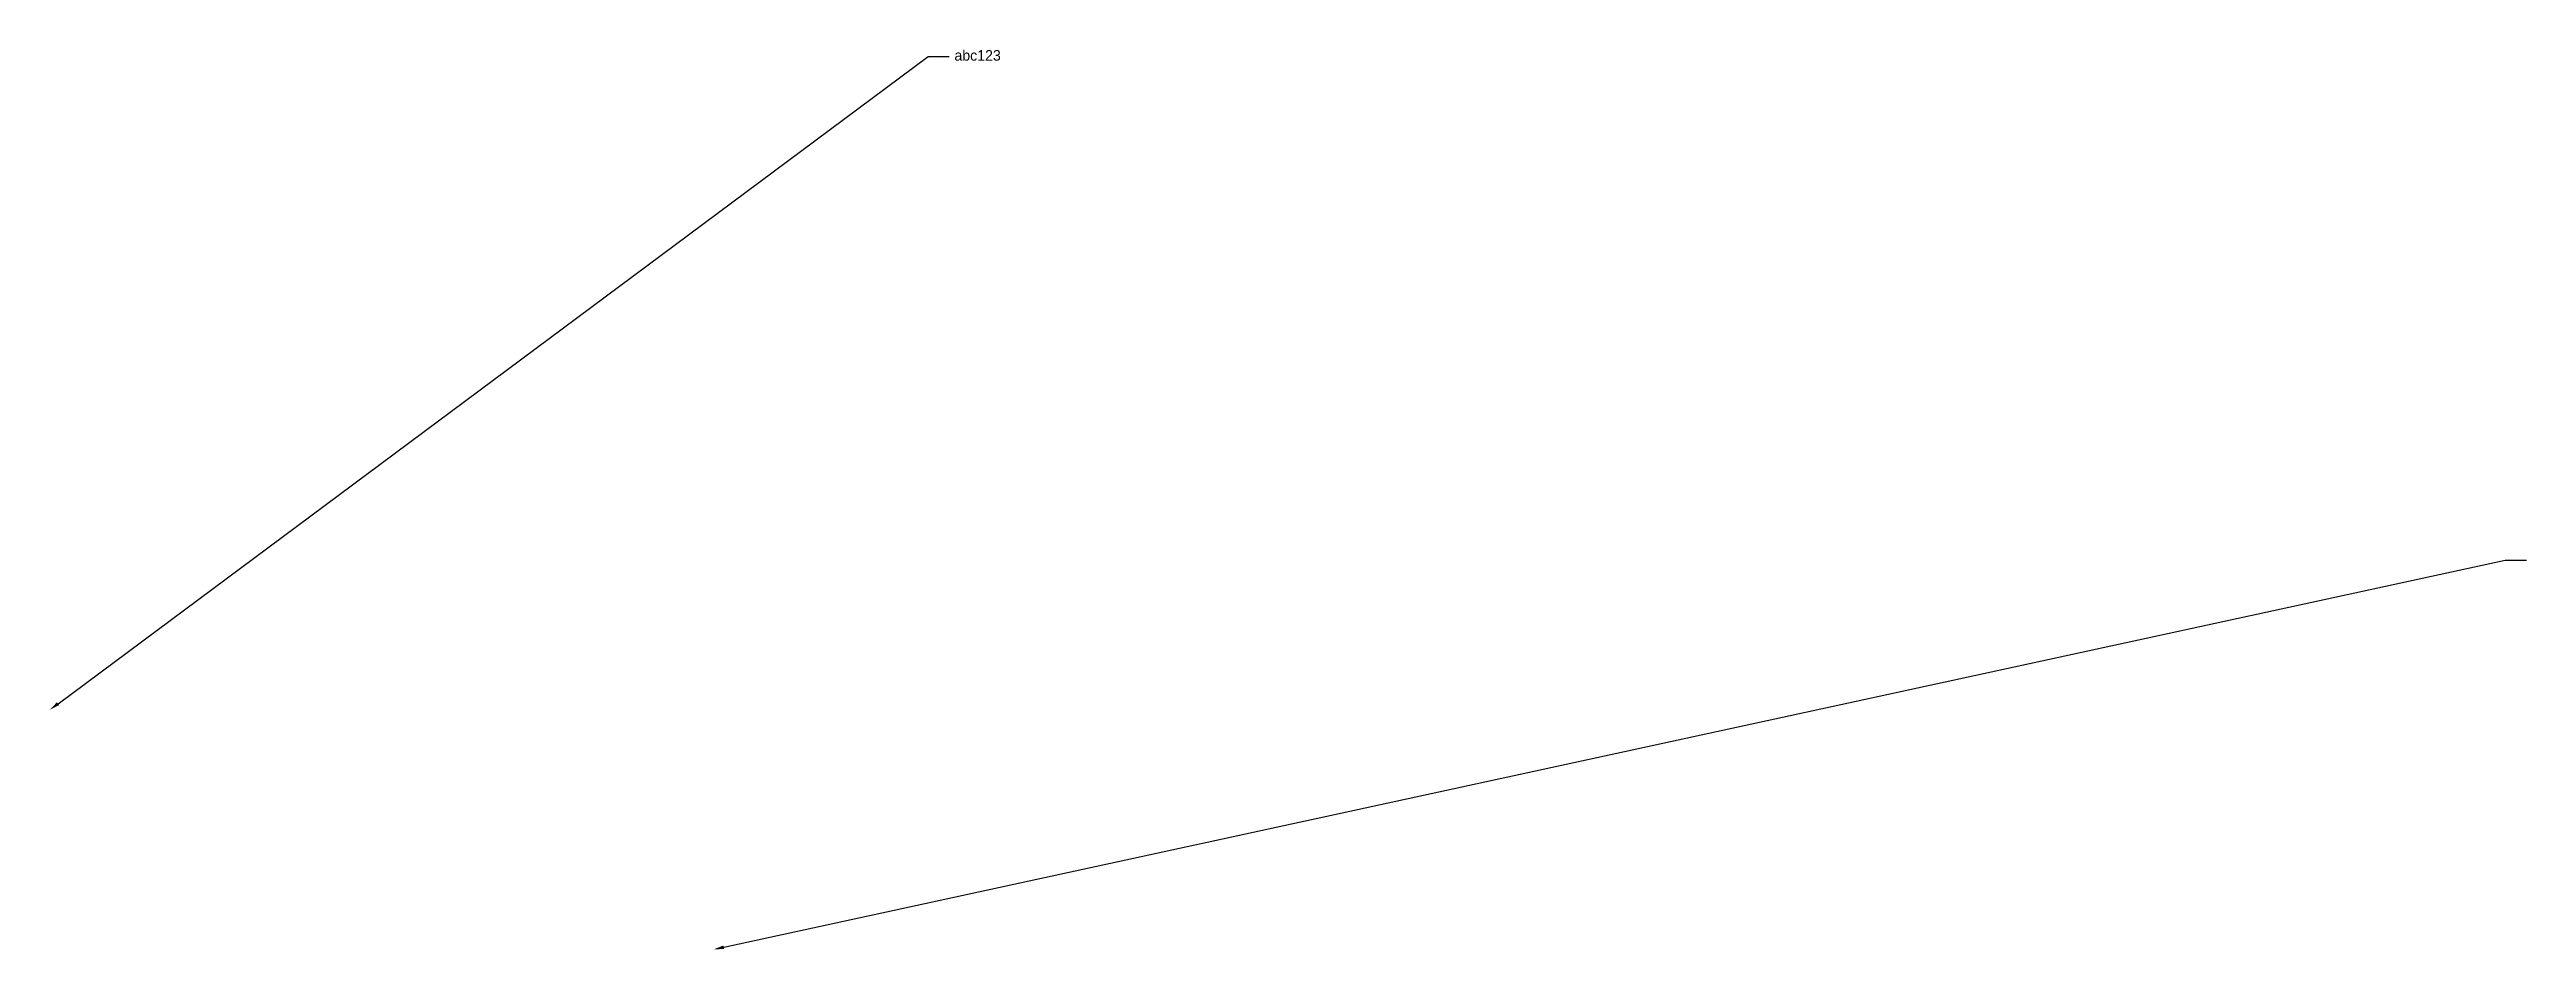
# Model space of a CAD drawing. Header units: millimetres. Extents: x 1207 to 2145, y 1255 to 1596.
import ezdxf
from ezdxf import colors
from ezdxf.entities.mleader import LeaderData, LeaderLine
from ezdxf.math import Vec2, Vec3

# ---------------------------------------------------------------- set-up
doc = ezdxf.new("R2010")
doc.units = ezdxf.units.MM

msp = doc.modelspace()

# ---------------------------------------------------------------- leaders
ml = msp.add_multileader_mtext('Standard')
ml.set_content('abc123', color=256)
ml.set_leader_properties()
ml.build(insert=Vec2(0, 0))
ctx = ml.context
ctx.base_point, ctx.plane_origin = Vec3(1548.07, 1593.21), Vec3(1207.49, 1345.76)
notes = []
notes.append((ctx, [(0, (1, 1, 0), (1540.07, 1593.21), (1, 0), 8, [(0, [(1207.49, 1345.76)], 0, [])])]))
ctx.mtext.insert, ctx.mtext.flow_direction = Vec3(1550.07, 1595.61), 5
ml = msp.add_multileader_mtext('Standard')
ml.set_content('')
ml.set_leader_properties()
ml.build(insert=Vec2(0, 0))
ctx = ml.context
ctx.base_point, ctx.plane_origin = Vec3(2137.2, 1402.43), Vec3(1458.82, 1255.09)
notes.append((ctx, [(0, (1, 1, 0), (2137.2, 1402.43), (1, 0), 8, [(0, [(1458.82, 1255.09)], 0, [])])]))
ctx.mtext, ml.multileader.dxf.content_type = None, 0
for ctx, leaders in notes:
    for number, flags, end, landing, length, lines in leaders:
        leader = LeaderData()
        leader.index, (leader.has_last_leader_line, leader.has_dogleg_vector, leader.attachment_direction) = number, flags
        leader.last_leader_point, leader.dogleg_vector, leader.dogleg_length = Vec3(end), Vec3(landing), length
        for number, points, colour, breaks in lines:
            line = LeaderLine()
            line.index, line.vertices, line.color, line.breaks = number, Vec3.list(points), colors.encode_raw_color(colour), breaks
            leader.lines.append(line)
        ctx.leaders.append(leader)

doc.saveas('drawing.dxf')
